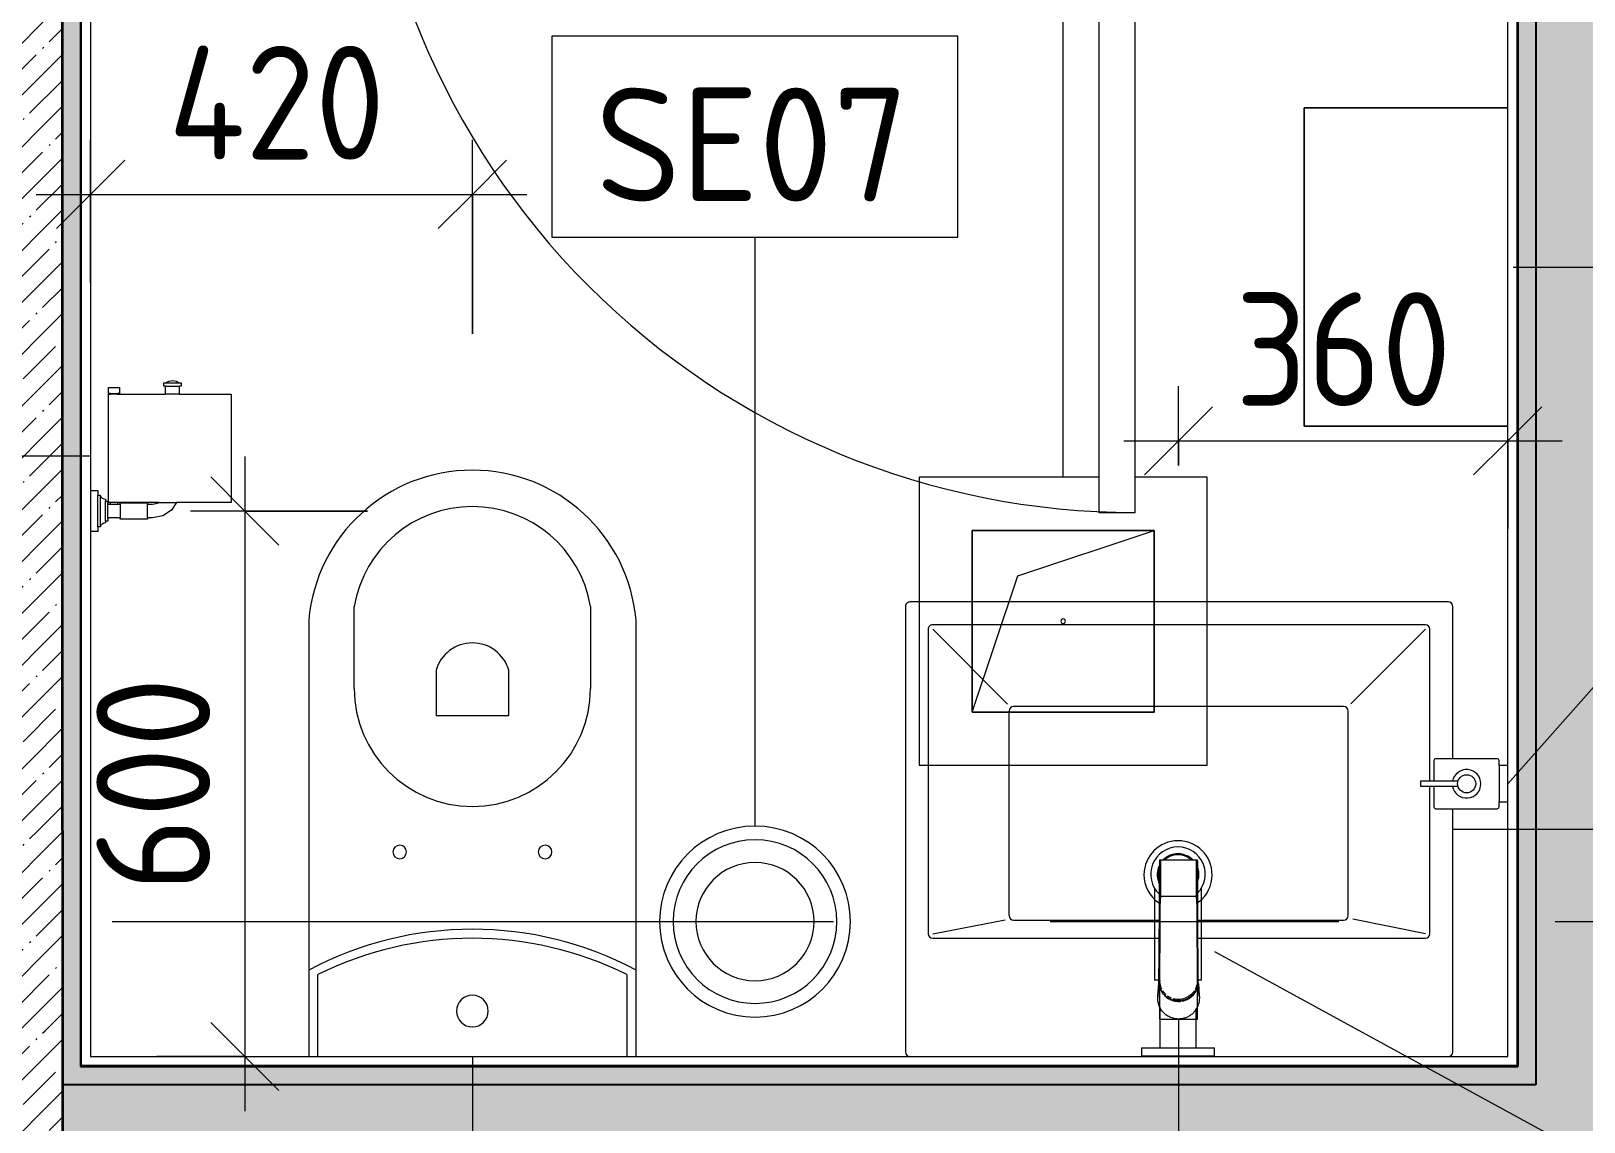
# Model space of a CAD drawing. Header units: millimetres. Extents: x 3991 to 282775, y -8553 to 29560.
# Drawn here: x 120352 to 122060, y 7580 to 8780 of the extents above; entities that cross this region are included whole.
import ezdxf

# ---------------------------------------------------------------- set-up
doc = ezdxf.new("R2010")
doc.units = ezdxf.units.MM
doc.linetypes.add('Осевая', pattern=[1587.5, 317.5, -238.125, 793.75, -238.125])
for name, color, linetype, lineweight, true_color in [('0-1', 7, 'Continuous', 9, 0x4994b4), ('A-DETL-GENF-1', 7, 'Continuous', 9, 0x4994b4), ('A-GENM-1', 7, 'Continuous', 9, 0x4994b4), ('A-WALL-1', 7, 'Continuous', 25, 0x3c3c3c), ('A-WALL-2', 7, 'Continuous', 35, 0x3c3c3c), ('A-WALL-FNSH-1', 7, 'Continuous', 15, 0x3c3c3c), ('P-SANR-FIXT-1', 7, 'Continuous', 15, 0x4994b4)]:
    doc.layers.add(name, color=color, linetype=linetype, lineweight=lineweight, true_color=true_color)
for name, color, linetype, lineweight in [('A-ANNO-DIMS', 7, 'Continuous', 9), ('A-ANNO-DIMS-50', 7, 'Continuous', 9), ('A-DOOR', 7, 'Continuous', 9), ('A-DOOR-1', 7, 'Continuous', 15), ('A-DOOR-FRAM', 7, 'Continuous', 15), ('A-DOOR-FRAM-1', 7, 'Continuous', 9), ('A-GENM', 7, 'Continuous', 9), ('I-FURN', 7, 'Continuous', 9), ('I-FURN-IDEN', 7, 'Continuous', 9), ('I-WALL', 7, 'Continuous', 9), ('P-SANR-FIXT-IDEN', 7, 'Continuous', 9), ('Оси-2', 7, 'Осевая', 9)]:
    doc.layers.add(name, color=color, linetype=linetype, lineweight=lineweight)
doc.styles.add('GOST Common_1', font='GOST_Common.ttf', dxfattribs={"height": 125})
doc.styles.add('ISOCPEUR', font='isocpeur.ttf', dxfattribs={"width": 0.9, "height": 125})
doc.dimstyles.new('ISO-2_5_0_9К_БОЛЬШОЙ', dxfattribs={"dimscale": 304.8, "dimtxt": 124.497647, "dimasz": 0.246063, "dimexe": 0.19685, "dimexo": 0.492126, "dimgap": 0, "dimtad": 1, "dimdec": 0, "dimrnd": 10, "dimzin": 0, "dimdsep": 46, "dimtxsty": 'ISOCPEUR', "dimblk1": 'OBLIQUE', "dimblk2": 'OBLIQUE', "dimsah": 1, "dimcen": 0.09, "dimdle": 0.19685, "dimazin": 0, "dimtfac": 1, "dimtdec": 4, "dimtix": 1, "dimtmove": 0, "dimatfit": 3, "dimfxl": 1, "dimtvp": 1, "dimtolj": 1, "dimtzin": 0, "dimarcsym": 2})
pattern_1 = [(45, (44686.58, 0), (-28.51196, 28.51196), []), (45, (44715.093, 0), (-28.51196, 28.51196), [50.403, -10.081, 1.676, -8.404])]
pattern_2 = [(135, (44686.58, 0), (-37.717076, -37.717076), [53.34, -8.89, 1.778, -8.89]), (135, (44686.58, 37.694), (-37.717076, -37.717076), []), (50, (44686.58, 0), (63.763904, -5.57885), [6.667, -73.342]), (355, (44686.58, 0), (-12.334876, 66.869514), [5.334, -58.674]), (100.451, (44691.895, -0.465), (51.43036, 61.29098), [5.667, -62.332]), (46.184, (44686.58, 17.78), (94.87722, -14.714836), [10.001, -110.014]), (96.636, (44694.49, 16.55), (83.09115, 86.5993), [8.5, -93.497]), (351.184, (44686.58, 17.78), (83.09204, 86.59928), [8.001, -88.011]), (21, (44695.47, 13.335), (53.064487, -35.792726), [6.667, -73.342]), (326, (44695.47, 13.335), (21.63066, 64.46546), [5.334, -58.674]), (71.451, (44699.89, 10.35), (74.69646, 28.672367), [5.667, -62.332]), (37.5, (44686.58, 0), (1.080413, 29.594271), [1.676, -56.286, 1.676, -57.887, -58.896]), (37.5, (44686.58, 0), (1.080413, 29.594271), [-117.526, 1.676, -57.22]), (7.5, (44686.58, 0), (23.386368, 35.063507), [1.676, -32.283, 1.676, -54.953, -22.447]), (7.5, (44686.58, 0), (23.386368, 35.063507), [-90.589, 1.676, -20.771]), (327.5, (44666.756, 0), (47.456567, -2.005468), [1.676, -20.549, 1.676, -67.666, -92.011]), (327.5, (44666.756, 0), (47.456567, -2.005468), [-91.567, 1.676, -90.335]), (317.5, (44657.866, 0), (51.844948, 8.89904), [1.676, -27.216, 1.676, -44.374, -65.341]), (317.5, (44657.866, 0), (51.844948, 8.89904), [-74.943, 1.676, -63.665])]
pattern_3 = [(0, (44686.581, 0), (60.96, 15.24), [5.029, -40.691, 5.029, -40.691, -243.84]), (0, (44686.581, 0), (60.96, 15.24), [-91.44, 5.029, -86.411, 5.029, -40.691, -106.68]), (0, (44686.581, 0), (60.96, 15.24), [-228.6, 5.029, -25.451, 5.029, -71.171]), (120, (44709.441, 7.62), (-43.6782272, 45.1729086), [5.029, -40.691, 5.029, -40.691, -243.84]), (120, (44709.441, 7.62), (-43.6782272, 45.1729086), [-91.44, 5.029, -86.411, 5.029, -40.691, -106.68]), (120, (44709.441, 7.62), (-43.6782272, 45.1729086), [-228.6, 5.029, -25.451, 5.029, -71.171]), (240, (44717.061, 38.1), (-17.2817728, -60.4129086), [5.029, -40.691, 5.029, -40.691, -243.84]), (240, (44717.061, 38.1), (-17.2817728, -60.4129086), [-91.44, 5.029, -86.411, 5.029, -40.691, -106.68]), (240, (44717.061, 38.1), (-17.2817728, -60.4129086), [-228.6, 5.029, -25.451, 5.029, -71.171])]

# ---------------------------------------------------------------- blocks, each defined once
blk = doc.blocks.new('110_Дверь_СКБ_1Ст_Внутренняя1 - Д-7_п__950x2100h_Туалет-32105350-Фрагмент 1_4')
at = {"layer": 'A-DOOR'}
h = blk.add_hatch(dxfattribs=at)
h.set_pattern_fill('FP_52', color=256, style=0, pattern_type=2)
h.set_pattern_definition([(135, (1826.41, 114.685), (-14.14214, -14.14214), []), (225, (1826.41, 114.685), (14.14214, -14.14214), [])])
h.paths.add_polyline_path([(487.5, 50), (462.5, 50), (462.5, -50), (487.5, -50)])
at = {"layer": 'A-DOOR-FRAM-1'}
h = blk.add_hatch(dxfattribs=at)
h.set_pattern_fill('FP_53', color=256, style=0, pattern_type=2)
h.set_pattern_definition([(45, (-296.384, 114.685), (-14.1421, 14.1421), []), (135, (-296.384, 114.685), (-14.1421, -14.1421), [])])
h.paths.add_polyline_path([(-437.5, 50), (-462.5, 50), (-462.5, -50), (-437.5, -50)])
at = {"layer": 'A-DOOR'}
blk.add_arc((-412.5, 50), 850, 360, 90, dxfattribs=at)
at = {"layer": 'A-DOOR-1'}
for p, q in [((-412.5, 900), (-412.5, 50)), ((-372.5, 900), (-412.5, 900)), ((-372.5, 50), (-372.5, 900)), ((-412.5, 50), (-372.5, 50))]:
    blk.add_line(p, q, dxfattribs=at)
at = {"layer": 'A-DOOR-FRAM'}
for p, q in [((-422.5, 58), (-492.5, 58)), ((-492.5, 58), (-492.5, 50)), ((-422.5, 50), (-422.5, 58)), ((517.5, 58), (447.5, 58)), ((447.5, 58), (447.5, 50)), ((517.5, 50), (517.5, 58)), ((-492.5, 50), (-422.5, 50)), ((-437.5, 50), (-462.5, 50)), ((-462.5, 50), (-462.5, -50)), ((-412.5, 50), (-437.5, 50)), ((-437.5, 50), (-437.5, -30)), ((-437.5, -50), (-437.5, 50)), ((-422.5, 50), (-437.5, 50)), ((-437.5, 50), (-437.5, 49)), ((-437.5, 49), (-422.5, 49)), ((-422.5, 49), (-422.5, 50)), ((-412.5, 10), (-412.5, 50)), ((437.5, 50), (437.5, 10)), ((462.5, 50), (437.5, 50)), ((462.5, 50), (447.5, 50)), ((447.5, 50), (447.5, 49)), ((447.5, 50), (517.5, 50)), ((447.5, 49), (462.5, 49)), ((462.5, -30), (462.5, 50)), ((487.5, 50), (462.5, 50)), ((462.5, 50), (462.5, -50)), ((462.5, 49), (462.5, 50)), ((487.5, -50), (487.5, 50)), ((-402.5, 10), (-412.5, 10)), ((-402.5, -30), (-402.5, 10)), ((437.5, 10), (427.5, 10)), ((427.5, 10), (427.5, -30)), ((-437.5, -30), (-402.5, -30)), ((-422.5, -30), (-437.5, -30)), ((-437.5, -30), (-437.5, -50)), ((-422.5, -50), (-422.5, -30)), ((427.5, -30), (462.5, -30)), ((462.5, -30), (447.5, -30)), ((447.5, -30), (447.5, -50)), ((462.5, -50), (462.5, -30)), ((-422.5, -50), (-492.5, -50)), ((-492.5, -50), (-492.5, -58)), ((-462.5, -50), (-437.5, -50)), ((-437.5, -50), (-422.5, -50)), ((-422.5, -58), (-422.5, -50)), ((447.5, -50), (462.5, -50)), ((517.5, -50), (447.5, -50)), ((447.5, -50), (447.5, -58)), ((462.5, -50), (487.5, -50)), ((517.5, -58), (517.5, -50)), ((-492.5, -58), (-422.5, -58)), ((447.5, -58), (517.5, -58))]:
    blk.add_line(p, q, dxfattribs=at)
blk = doc.blocks.new('GM_Отверстие прямоугольное _в плите_ - Отверстие-21604341-Фрагмент 1_4')
at = {"layer": 'A-GENM'}
for p, q in [((-100, -100), (-100, 100)), ((-100, 100), (100, 100)), ((100, 100), (-100, 100)), ((-100, 100), (-100, -100)), ((-50, 50), (100, 100)), ((100, 100), (100, -100)), ((100, -100), (100, 100)), ((-100, -100), (-50, 50)), ((100, -100), (-100, -100)), ((-100, -100), (100, -100))]:
    blk.add_line(p, q, dxfattribs=at)
for start, end in [(360, 180), (180, 360)]:
    blk.add_arc((0, 0), 2.5, start, end, dxfattribs=at)
blk = doc.blocks.new('мусорная корзина - Round_ Metal-30590745-Фрагмент 1_4')
at = {"layer": 'P-SANR-FIXT-1'}
for radius, start, end in [(105, 0, 180), (90, 360, 180), (65, 0, 180), (105, 180, 360), (90, 180, 360), (65, 180, 360)]:
    blk.add_arc((0, 0), radius, start, end, dxfattribs=at)
blk = doc.blocks.new('сифон - Для раковины-30615598-Фрагмент 1_4')
at = {"layer": 'P-SANR-FIXT-1'}
for p, q in [((200, 40), (191.1, 40)), ((191.1, -40), (191.1, 40)), ((200, 40), (200, -40)), ((116.7, 26), (15, 26)), ((116.7, 26), (116.7, 22.5)), ((127.1, 20), (126.2, 20)), ((191.1, 20), (147.8, 20)), ((15, -26), (116.7, -26)), ((116.7, -21.3), (116.7, -26)), ((122.2, -20), (122.9, -20)), ((145.8, -20), (191.1, -20)), ((191.1, -40), (200, -40))]:
    blk.add_line(p, q, dxfattribs=at)
for radius, start, end in [(30, 46.0777, 180), (22.5, 100.3246, 111.0164), (21.5, 101.7897, 108), (21.5, 81.6166, 90.6528), (21.5, 72, 75.9978), (22.5, 67.2152, 71.5917), (30, 42.9598, 45), (30, 180, 316.8879), (22.5, 134.338, 180), (22.5, 180, 224.5753), (21.5, 136.6301, 180), (21.5, 180, 223.4006), (22.5, 244.2771, 292.5042), (21.5, 247.6878, 288), (21.5, 289.2478, 293.8296), (22.5, 293.3521, 297.2506), (30, 317.2925, 319.7584)]:
    blk.add_arc((0, 0), radius, start, end, dxfattribs=at)
blk = doc.blocks.new('раковина - 400 x 500mm-30615599-Фрагмент 1_4')
at = {"layer": 'P-SANR-FIXT-1'}
for p, q in [((-249.5, -5), (-249.5, -272.5)), ((352.5, -495), (352.5, -5)), ((-224.5, -135), (-224.5, -297.2)), ((30.8, -130), (-219.5, -130)), ((-219.5, -135), (-139.5, -151)), ((322.5, -130), (73.2, -130)), ((322.5, -135), (242.8, -150.5)), ((327.5, -470), (327.5, -135)), ((-126, -150), (-129.5, -150)), ((30.9, -150), (-126, -150)), ((233.5, -150), (73.1, -150)), ((-134.5, -155), (-134.5, -380)), ((238.5, -155), (238.5, -380)), ((-224.5, -302.9), (-224.5, -470)), ((-249.5, -327.5), (-249.5, -495)), ((-219.5, -470), (-137.6, -388.1)), ((-129.5, -385), (233.5, -385)), ((322.5, -470), (240.2, -387.7)), ((-219.5, -475), (322.5, -475)), ((-244.5, -500), (347.5, -500))]:
    blk.add_line(p, q, dxfattribs=at)
for centre, radius, start, end in [((-244.5, -5), 5, 90, 180), ((347.5, -5), 5, 0, 90), ((-219.5, -135), 5, 90, 180), ((322.5, -135), 5, 0, 90), ((-129.5, -155), 5, 90, 180), ((233.5, -155), 5, 0, 90), ((52.6, -199.9), 37.5, 127.1031, 180), ((52.6, -199.9), 37.5, 125.7287, 126.8694), ((52.6, -199.9), 37.5, 55.0834, 56.2324), ((52.6, -199.9), 37.5, 360, 54.8587), ((52.6, -199.9), 37.5, 180, 360), ((52.6, -199.9), 23, 169.5569, 180), ((52.6, -199.9), 23, 180, 190.8411), ((52.6, -199.9), 23, 161.666, 168.2762), ((52.6, -199.9), 23, 191.9582, 195.6491), ((52.6, -199.9), 23, 18.5024, 24.6431), ((52.6, -199.9), 23, 341.495, 360), ((52.6, -199.9), 23, 360, 17.2217), ((52.6, -199.9), 23, 196.0832, 198.7055), ((52.6, -199.9), 23, 225, 315), ((52.6, -199.9), 23, 337.0288, 341.1277), ((-129.5, -380), 5, 180, 270), ((233.5, -380), 5, 270, 360), ((-219.5, -470), 5, 180, 270), ((322.5, -470), 5, 270, 0), ((-244.5, -495), 5, 180, 270), ((347.5, -495), 5, 270, 0)]:
    blk.add_arc(centre, radius, start, end, dxfattribs=at)
blk = doc.blocks.new('смеситель для раковины - Default-30615600-Фрагмент 1_4')
at = {"layer": '0-1'}
for p, q in [((19.7, 151.6), (-19.8, 151.6)), ((-20.3, 110), (-20.4, 97.4)), ((19.8, 111.8), (-19.8, 111.8)), ((20.4, 97.4), (20.3, 110)), ((-22.8, 3), (-21.8, 15.6)), ((-18.9, 7.6), (-19.6, 9.7)), ((21.8, 15.6), (22.8, 3))]:
    blk.add_line(p, q, dxfattribs=at)
at = {"layer": '0-1', "flags": 128}
for points in [[(-20.7, 150.6), (-20.7, 150.2), (-20.7, 149.2), (-20.7, 148.3), (-20.7, 146.9), (-20.7, 145.4), (-20.8, 134.7), (-21.1, 63.6), (-21.1, 93.2)], [(19.7, 151.6), (20, 151.6), (20.2, 151.6), (20.5, 151.4), (20.6, 151.2), (20.7, 151.1), (20.8, 150.9), (20.8, 150.6)], [(21, 17), (21.2, 25.7), (21, 77.4), (21, 111.4)], [(-21.8, 15.6), (-21.6, 25.5), (-21.4, 39.3), (-21.2, 64), (-21.1, 88)], [(-21.1, 22.2), (-21.1, 24.2), (-21.1, 63.3), (-21.1, 93.2)], [(-20.2, 11.4), (-20.8, 13.2), (-20.9, 15.4)], [(12.1, -0.1), (16.4, 3.8), (19.5, 8.8), (21, 14.5), (21, 16)]]:
    blk.add_lwpolyline(points, dxfattribs=at)
at = {"layer": 'P-SANR-FIXT-1'}
for p, q in [((21, 151.6), (-21, 151.6)), ((-21, 151.6), (-21, -23)), ((-19.7, 144), (-19.8, 111.8)), ((19.8, 111.8), (19.7, 144)), ((19.9, 143.1), (19.9, 140.7)), ((19.9, 136.7), (19.9, 133.6)), ((21, -23), (21, 151.6)), ((19.9, 131), (20, 126.2)), ((20, 115.7), (20, 113.5)), ((20, 111.3), (20, 108.6)), ((-22.9, 0.3), (-22.9, 0.9)), ((22.5, 5), (22.9, 0.9)), ((22.9, 0.9), (22.9, 0.3)), ((-21, -23), (21, -23))]:
    blk.add_line(p, q, dxfattribs=at)
at = {"layer": 'P-SANR-FIXT-1', "flags": 128}
for points in [[(-21.1, 16.9), (-21.1, 42.2), (-21, 67.6), (-20.8, 118.3), (-20.7, 143.7), (-20.7, 149.4), (-20.8, 150.2), (-20.9, 145.3), (-20.9, 138.9), (-21.1, 88.1)], [(-19.9, 125.8), (-19.9, 133.8), (-19.9, 138.3)], [(21.1, 88.1), (20.9, 138.9), (20.9, 145.3), (20.8, 150.2), (20.7, 149.4), (20.7, 143.7), (20.8, 118.3), (21, 67.6), (21.1, 42.2), (21.1, 16.9)], [(-20, 109.4), (-20, 111), (-20, 119.8)], [(20, 123.6), (20, 119.9), (20, 117.9)], [(-15.9, 4.1), (-13.1, 1.6), (-11.9, 0.8)], [(12.1, 0.9), (13.1, 1.6), (15.9, 4.1)], [(22.9, 0.9), (22.7, 3.2), (22.5, 5.6), (22.3, 7.9), (22.1, 10.8), (21.8, 15.2)], [(-9.8, -0.4), (-6.1, -1.8), (-5.1, -2)], [(-2.7, -2.4), (-2.1, -2.5), (2.1, -2.5), (2.7, -2.4)], [(0.6, -3.9), (0.3, -3.9), (0.1, -3.9), (-0.1, -3.9), (-0.3, -3.9), (-0.6, -3.9)], [(5.4, -1.9), (6.1, -1.8), (9.8, -0.4)]]:
    blk.add_lwpolyline(points, dxfattribs=at)
at = {"layer": 'P-SANR-FIXT-1'}
for centre, major_axis, ratio, start_param, end_param in [((-19.8, 109.7), (-0.5, 0.002), 0.095846, 0.794229, 1.571164), ((19.8, 109.7), (0.5, 0.002), 0.095848, 4.711795, 5.488843), ((0, 17.2), (20.8, 0), 0.98634, 3.038054, 3.090126), ((0, 17.2), (20.8, 0), 0.98634, 0.051466, 0.103539), ((0, 17.2), (20.8, 0), 0.98634, 3.29536, 3.441377), ((0, 17.2), (20.8, 0), 0.98634, 5.983401, 6.129418), ((0, 17.2), (20.8, 0), 0.98634, 4.268583, 4.510817), ((0, 17.2), (18.5, 0), 0.986286, 4.671144, 4.753634), ((0, 17.2), (20.8, 0), 0.98634, 4.913948, 5.156189)]:
    blk.add_ellipse(centre, major_axis=major_axis, ratio=ratio, start_param=start_param, end_param=end_param, dxfattribs=at)
for points, knots in [([(-19.9, 147.4), (-19.9, 148), (-19.8, 149.3), (-19.8, 150.7), (-19.8, 151.5), (-19.8, 151.6), (-19.8, 151.6)], [0.1, 0.1, 0.1, 0.1, 0.2, 0.3, 0.4, 0.4725859, 0.4725859, 0.4725859, 0.4725859]), ([(-19.8, 151.6), (-19.7, 151.6), (-19.7, 151.6), (-19.7, 151.2), (-19.7, 150), (-19.7, 148.3), (-19.7, 146.2), (-19.7, 144.8), (-19.7, 144)], [0.4728347, 0.4728347, 0.4728347, 0.4728347, 0.5, 0.6, 0.7, 0.8, 0.9, 1, 1, 1, 1]), ([(19.7, 144), (19.7, 144.8), (19.7, 146.2), (19.7, 148.3), (19.7, 150), (19.7, 151.2), (19.7, 151.6), (19.7, 151.6), (19.7, 151.6)], [0, 0, 0, 0, 0.1, 0.2, 0.3, 0.4, 0.5, 0.5274121, 0.5274121, 0.5274121, 0.5274121]), ([(19.7, 151.6), (19.8, 151.6), (19.8, 151.5), (19.8, 150.7), (19.8, 149.3), (19.9, 148), (19.9, 147.4)], [0.5275209, 0.5275209, 0.5275209, 0.5275209, 0.6, 0.7, 0.8, 0.9, 0.9, 0.9, 0.9]), ([(-19.8, 111.8), (-19.8, 111.8), (-19.8, 111.7), (-19.8, 110.9), (-19.8, 110.1), (-19.8, 109.7)], [0.4695548, 0.4695548, 0.4695548, 0.4695548, 0.6, 0.8, 1, 1, 1, 1]), ([(19.8, 109.7), (19.8, 110.1), (19.8, 110.9), (19.8, 111.7), (19.8, 111.8), (19.8, 111.8)], [0, 0, 0, 0, 0.2, 0.4, 0.5304748, 0.5304748, 0.5304748, 0.5304748]), ([(-21.1, 88.1), (-21.1, 85.7), (-21.1, 82.2), (-21.1, 77.5), (-21.2, 73.9), (-21.2, 70.4), (-21.2, 66.8), (-21.2, 63.9), (-21.2, 61.5), (-21.2, 59.8), (-21.2, 58), (-21.2, 55.7), (-21.3, 52.8), (-21.3, 49.3), (-21.3, 46), (-21.3, 42.6), (-21.4, 39.4), (-21.4, 36.2), (-21.5, 32.2), (-21.5, 27.5), (-21.7, 20.9), (-21.8, 17.2), (-21.8, 15.2)], [0, 0, 0, 0, 0.083333, 0.125, 0.166667, 0.208333, 0.25, 0.291667, 0.3125, 0.333333, 0.354167, 0.375, 0.416667, 0.458333, 0.5, 0.541667, 0.583333, 0.625, 0.666667, 0.75, 0.833333, 1, 1, 1, 1]), ([(-20.4, 97.4), (-20.4, 91.1), (-20.5, 81.8), (-20.6, 69.7), (-20.6, 60), (-20.7, 52.6), (-20.8, 47.4), (-20.8, 45.2), (-20.8, 43.5), (-20.9, 41.8), (-20.9, 39.8), (-20.9, 37.7), (-20.9, 36.2), (-20.9, 35.4), (-21, 34.1), (-21, 32.6), (-21, 31), (-21, 29.7), (-21, 28.6), (-21, 27.7), (-21, 26.8), (-21.1, 25.6), (-21.1, 22.9), (-21.1, 20.4), (-21.1, 18.4)], [0, 0, 0, 0, 0.222222, 0.333333, 0.444444, 0.583333, 0.618056, 0.652778, 0.670139, 0.6875, 0.722222, 0.756944, 0.774306, 0.782986, 0.791667, 0.826389, 0.84375, 0.861111, 0.878472, 0.887153, 0.895833, 0.913194, 0.930556, 1, 1, 1, 1]), ([(21.1, 18.4), (21.1, 19.2), (21.1, 20.8), (21.1, 23.1), (21.1, 25), (21.1, 26.5), (21, 27.6), (21, 28.6), (21, 30), (21, 31.7), (21, 33.4), (21, 34.6), (20.9, 35.2), (20.9, 35.7), (20.9, 36.3), (20.9, 36.9), (20.9, 38.1), (20.9, 39.8), (20.9, 41.4), (20.8, 42.8), (20.8, 44.1), (20.8, 45.8), (20.8, 48.6), (20.7, 53.5), (20.6, 60.7), (20.6, 68.9), (20.5, 76.5), (20.5, 85.7), (20.4, 92.7), (20.4, 97.4)], [0, 0, 0, 0, 0.027778, 0.055556, 0.083333, 0.097222, 0.111111, 0.125, 0.138889, 0.166667, 0.194444, 0.208333, 0.215278, 0.222222, 0.229167, 0.236111, 0.25, 0.277778, 0.305556, 0.319444, 0.333333, 0.361111, 0.388889, 0.444444, 0.555556, 0.666667, 0.75, 0.833333, 1, 1, 1, 1]), ([(20.4, 88.2), (20.4, 88.1), (20.5, 88), (20.6, 87.8), (20.7, 87.5), (20.7, 87.4), (20.7, 87.3)], [0.19375, 0.19375, 0.19375, 0.19375, 0.25, 0.3, 0.35, 0.4, 0.4, 0.4, 0.4]), ([(21.8, 15.2), (21.8, 16.4), (21.7, 19.4), (21.6, 24.2), (21.5, 28.2), (21.5, 30.6), (21.5, 32.4), (21.4, 34.1), (21.4, 35.8), (21.4, 37.3), (21.4, 38.7), (21.4, 39.8), (21.4, 41), (21.3, 42.6), (21.3, 44.7), (21.3, 47.5), (21.3, 50.9), (21.2, 55.1), (21.2, 60), (21.2, 65.1), (21.2, 69.9), (21.2, 74.5), (21.1, 80.6), (21.1, 85.1), (21.1, 88.1)], [0, 0, 0, 0, 0.142857, 0.285714, 0.357143, 0.392857, 0.428571, 0.464286, 0.5, 0.535714, 0.553571, 0.571429, 0.589286, 0.607143, 0.642857, 0.678571, 0.714286, 0.75, 0.785714, 0.821429, 0.857143, 0.892857, 0.928571, 1, 1, 1, 1]), ([(-18.3, 9.9), (-18.8, 10.8), (-20.1, 14), (-20.7, 17.5), (-20.7, 19.9)], [-0.157337, -0.157337, -0.157337, -0.157337, -0.1111111, 0, 0, 0, 0]), ([(20.7, 19.9), (20.7, 17.5), (20.1, 14), (18.8, 10.8), (18.3, 9.9)], [-1, -1, -1, -1, -0.8888889, -0.8424724, -0.8424724, -0.8424724, -0.8424724]), ([(-21.8, 15.2), (-21.9, 13.9), (-22, 12.1), (-22.1, 10.1), (-22.2, 8.7), (-22.3, 7.5), (-22.4, 6.6), (-22.5, 5.7), (-22.6, 4.8), (-22.7, 3.8), (-22.8, 2.5), (-22.9, 1.5), (-22.9, 0.9)], [0, 0, 0, 0, 0.166667, 0.25, 0.333333, 0.416667, 0.5, 0.583333, 0.666667, 0.75, 0.833333, 1, 1, 1, 1]), ([(-16.4, 3.7), (-16.6, 4.1), (-17.6, 5.3), (-18.7, 7.1), (-19.6, 9), (-20.1, 10.6), (-20.6, 12.1), (-21, 14.3), (-21.1, 15.9), (-21.1, 16.9)], [0.5566569, 0.5566569, 0.5566569, 0.5566569, 0.6, 0.7, 0.75, 0.8, 0.85, 0.9, 1, 1, 1, 1]), ([(-21.1, 16.4), (-21.1, 14.3), (-20.4, 11.1), (-18.7, 7.6), (-17.5, 5.8), (-16.4, 4.5), (-15.2, 3.2), (-13.9, 2.1), (-12.5, 1), (-10.9, 0.1), (-9.2, -0.7), (-6.9, -1.7), (-3.8, -2.5), (0, -2.8), (3.8, -2.5), (6.9, -1.7), (9, -0.9), (10.1, -0.3), (10.9, 0.1), (11.7, 0.5), (12.7, 1.2), (13.9, 2), (15, 3), (15.8, 3.8), (16.4, 4.5), (17, 5.2), (17.7, 6.2), (18.6, 7.6), (19.3, 9), (19.7, 9.9), (19.9, 10.5), (20, 10.7), (20, 10.9)], [0, 0, 0, 0, 0.1111111, 0.1666667, 0.1944444, 0.2222222, 0.25, 0.2777778, 0.3055556, 0.3333333, 0.3611111, 0.3888889, 0.4444444, 0.5, 0.5555556, 0.6111111, 0.6388889, 0.6527778, 0.6666667, 0.6805556, 0.6944444, 0.7222222, 0.75, 0.7638889, 0.7777778, 0.7916667, 0.8055556, 0.8333333, 0.8611111, 0.875, 0.8819444, 0.8888889, 0.8888889, 0.8888889, 0.8888889]), ([(-19.3, 9.3), (-19.1, 8.7), (-18.5, 7.4), (-17.6, 6.2), (-17.1, 5.5)], [0.2222222, 0.2222222, 0.2222222, 0.2222222, 0.4444444, 0.7777778, 0.7777778, 0.7777778, 0.7777778]), ([(-13.9, 4), (-14.7, 4.7), (-15.8, 6), (-16.9, 7.4), (-17.2, 8)], [-0.26859689, -0.26859689, -0.26859689, -0.26859689, -0.22222222, -0.18982564, -0.18982564, -0.18982564, -0.18982564]), ([(-10, -1.5), (-10.9, -1), (-12.8, 0.2), (-14.5, 1.7), (-15.3, 2.6), (-15.4, 2.7)], [0.3, 0.3, 0.3, 0.3, 0.4, 0.5, 0.5124698, 0.5124698, 0.5124698, 0.5124698]), ([(-7.8, 0), (-8.7, 0.4), (-10.2, 1.2), (-11.5, 2.1), (-12, 2.4)], [-0.37982072, -0.37982072, -0.37982072, -0.37982072, -0.33333333, -0.30658745, -0.30658745, -0.30658745, -0.30658745]), ([(17.3, 8), (16.9, 7.4), (15, 4.8), (10.7, 1.1), (3.8, -1.6), (-2, -1.6), (-5.1, -0.9), (-5.8, -0.7)], [-0.8101744, -0.8101744, -0.8101744, -0.8101744, -0.7777778, -0.6666667, -0.5555556, -0.4444444, -0.4109505, -0.4109505, -0.4109505, -0.4109505]), ([(20.9, 14), (20.9, 13.9), (20.7, 12.8), (20.2, 10.6), (19, 7.6), (16.7, 3.9), (12.9, 0), (8, -2.6), (4.7, -3.4), (3.5, -3.6)], [0.0919533, 0.0919533, 0.0919533, 0.0919533, 0.1, 0.2, 0.3, 0.4, 0.6, 0.8, 0.9091362, 0.9091362, 0.9091362, 0.9091362]), ([(17.1, 5.5), (17.5, 6), (18.6, 7.6), (19.5, 9.4), (19.9, 10.7)], [0.2222222, 0.2222222, 0.2222222, 0.2222222, 0.4444444, 0.9768048, 0.9768048, 0.9768048, 0.9768048]), ([(20.2, 11.4), (20.2, 11.5), (20.3, 11.8), (20.6, 12.6), (20.8, 13.8), (21, 15.1), (21.1, 16), (21.1, 16.4)], [0.8995903, 0.8995903, 0.8995903, 0.8995903, 0.9027778, 0.9166667, 0.9444444, 0.9722222, 1, 1, 1, 1]), ([(20.2, 11.7), (20.3, 12), (20.6, 12.9), (20.7, 13.9), (20.8, 14.6)], [0.2222222, 0.2222222, 0.2222222, 0.2222222, 0.4444444, 1, 1, 1, 1]), ([(21.6, -7.6), (21.1, -8.9), (20, -11.4), (17.7, -14.7), (14.9, -17.6), (11.6, -20), (7.9, -21.7), (4.5, -22.6), (1.5, -23), (-1.9, -23), (-6, -22.4), (-10, -20.8), (-12.8, -19.1), (-14.8, -17.5), (-16.7, -15.8), (-18.8, -13.3), (-20.5, -10.4), (-21.4, -8.3), (-21.6, -7.7)], [0.1111111, 0.1111111, 0.1111111, 0.1111111, 0.1666667, 0.2222222, 0.2777778, 0.3333333, 0.3888889, 0.4444444, 0.4791667, 0.5138889, 0.5833333, 0.6527778, 0.6875, 0.7222222, 0.7569444, 0.7916667, 0.8611111, 0.8888889, 0.8888889, 0.8888889, 0.8888889]), ([(-0.6, -3.9), (-1.6, -3.9), (-3.8, -3.7), (-6.8, -2.9), (-8.7, -2.1), (-9.5, -1.7)], [0, 0, 0, 0, 0.1, 0.2, 0.2837623, 0.2837623, 0.2837623, 0.2837623]), ([(-0.6, -3.9), (-0.6, -3.9), (-0.6, -3.7), (-0.6, -3.5), (-0.6, -3.3), (-0.6, -3.2)], [0, 0, 0, 0, 0.3636364, 0.5454545, 0.7272727, 0.7272727, 0.7272727, 0.7272727]), ([(0.6, -3.9), (0.6, -3.9), (0.6, -3.7), (0.6, -3.5), (0.6, -3.3), (0.6, -3.2)], [0, 0, 0, 0, 0.3636364, 0.5454545, 0.7272727, 0.7272727, 0.7272727, 0.7272727])]:
    blk.add_open_spline(points, degree=3, knots=knots, dxfattribs=at)
for points in [[(-19.8, 111.8), (-19.8, 111.8), (-19.8, 111.8), (-19.8, 111.8)], [(-19.8, 110), (-19.8, 110.3), (-19.8, 110.6), (-19.8, 110.9)], [(19.8, 111.8), (19.8, 111.8), (19.8, 111.8), (19.8, 111.8)], [(19.8, 110.9), (19.8, 110.6), (19.8, 110.3), (19.8, 110)], [(-20.5, 88.2), (-20.6, 88.2), (-20.7, 88.2), (-20.8, 88.2)], [(-22.9, 0.9), (-22.9, 2.2), (-22.8, 3.6), (-22.6, 4.9)], [(-21.7, -7.4), (-22.5, -5), (-22.9, -2.5), (-22.9, 0.3)], [(-20.8, 14.6), (-20.7, 14.1), (-20.6, 13.1), (-20.4, 12.1), (-20.2, 11.6)], [(22.9, 0.3), (22.9, -2.5), (22.5, -5), (21.7, -7.4)], [(2.5, -3.8), (1.8, -3.9), (1.2, -3.9), (0.6, -3.9)]]:
    blk.add_open_spline(points, degree=3, dxfattribs=at)
blk = doc.blocks.new('WC Seat_2 with Cistern-Wall Based - 640 x 360mm-30580118-Фрагмент 1_4')
at = {"layer": 'P-SANR-FIXT-1'}
for p, q in [((-5, 410.5), (-5, 500.5)), ((255, 500.5), (255, 410.5)), ((-55, 485.5), (-55, 100.5)), ((305, 100.5), (305, 485.5)), ((85, 430.5), (85, 380.5)), ((165, 380.5), (165, 430.5)), ((85, 380.5), (165, 380.5)), ((-55, 100.5), (-55, 5.5)), ((-45, 5.5), (-45, 95.6)), ((295, 95.6), (295, 5.5)), ((305, 5.5), (305, 100.5))]:
    blk.add_line(p, q, dxfattribs=at)
for centre, radius, start, end in [((125, 469.8), 180.7, 4.9791, 175.0209), ((125, 478.7), 131.8, 9.5273, 170.4727), ((125, 418.8), 41.7, 16.2602, 163.7398), ((125, 410.5), 130, 180, 360), ((45, 230.5), 7.5, 0, 180), ((45, 230.5), 7.5, 180, 360), ((205, 230.5), 7.5, 0, 180), ((205, 230.5), 7.5, 180, 360), ((125, -237), 382.5, 61.9275, 118.0725), ((125, -247), 382.5, 63.6122, 116.3878), ((125, 55.5), 17.5, 0, 180), ((125, 55.5), 17.5, 180, 360)]:
    blk.add_arc(centre, radius, start, end, dxfattribs=at)
blk = doc.blocks.new('TOY_Диспансер мыло - Дозатор Elegance new 11654 019001 хром-30593950-Фрагмент 1_4')
at = {"layer": 'A-GENM-1'}
for p, q in [((122.2, 86.7), (99.5, 86.7)), ((122.2, 86.7), (102.9, 86.7)), ((127.9, 101.6), (122.2, 101.6)), ((122.2, 101.6), (122.2, 86.7)), ((122.2, 87.7), (122.2, 60.3)), ((127.9, 86.7), (127.9, 101.6)), ((127.9, 60.3), (127.9, 87.7)), ((146.9, 86.7), (127.9, 86.7)), ((150.5, 86.7), (127.9, 86.7)), ((97.5, 84.7), (97.5, 17)), ((152.5, 17), (152.5, 84.7)), ((99.5, 15), (105, 15)), ((145, 15), (105, 15)), ((105, 15), (105, 5.5)), ((145, 5.5), (145, 15)), ((145, 15), (150.5, 15))]:
    blk.add_line(p, q, dxfattribs=at)
blk.add_circle((125, 50.7), 10, dxfattribs=at)
for centre, radius, start, end in [((99.5, 84.7), 2, 90, 180), ((150.5, 84.7), 2, 360, 90), ((125, 50.7), 15.7, 100.4353, 79.365), ((99.5, 17), 2, 180, 270), ((150.5, 17), 2, 270, 360)]:
    blk.add_arc(centre, radius, start, end, dxfattribs=at)
blk = doc.blocks.new('Plumbing_Drainage_hansgrohe_56248XXX-RainDrain-Point-Complete-set-po - 800 Stainless Steel Optic-30807005-Фрагмент 1_4')
at = {"layer": 'A-DETL-GENF-1'}
for p, q in [((39.1, 158.5), (-158.5, 158.5)), ((-158.5, 158.5), (-158.5, -158.5)), ((158.5, 158.5), (79.1, 158.5)), ((158.5, -158.5), (158.5, 158.5)), ((-158.5, -158.5), (158.5, -158.5))]:
    blk.add_line(p, q, dxfattribs=at)
blk = doc.blocks.new('Sanitary_Toilet-Accessories_Gessi_Wall-mounted-paper-roll-holder-65449 - Chrome-30913797-Фрагмент 1_4')
at = {"layer": 'A-DETL-GENF-1'}
for p, q in [((75811.5, 8389.1), (75811.5, 8392.6)), ((75811.5, 8392.6), (75813.5, 8392.6)), ((75813.5, 8389.1), (75811.5, 8389.1)), ((75813.5, 8392.6), (75817, 8394.5)), ((75813.5, 8392.6), (75828.5, 8392.6)), ((75813.5, 8389.1), (75828.5, 8389.1)), ((75813.5, 8380.1), (75813.5, 8389.1)), ((75817, 8394.5), (75821, 8395.1)), ((75821, 8395.1), (75825, 8394.5)), ((75825, 8394.5), (75828.5, 8392.6)), ((75828.5, 8392.6), (75830.5, 8392.6)), ((75830.5, 8389.1), (75828.5, 8389.1)), ((75828.5, 8389.1), (75828.5, 8380.1)), ((75830.5, 8392.6), (75830.5, 8389.1)), ((75750.7, 8381.1), (75750.7, 8387.6)), ((75750.7, 8387.6), (75762.7, 8387.6)), ((75752.7, 8381.1), (75750.7, 8381.1)), ((75750.7, 8261.1), (75750.7, 8380.1)), ((75750.7, 8380.1), (75752.7, 8380.1)), ((75752.7, 8381.1), (75760.7, 8381.1)), ((75752.7, 8380.1), (75752.7, 8381.1)), ((75760.7, 8380.1), (75752.7, 8380.1)), ((75762.7, 8381.1), (75760.7, 8381.1)), ((75760.7, 8381.1), (75760.7, 8380.1)), ((75760.7, 8380.1), (75813.5, 8380.1)), ((75762.7, 8387.6), (75762.7, 8381.1)), ((75828.5, 8380.1), (75813.5, 8380.1)), ((75828.5, 8380.1), (75885.6, 8380.1)), ((75885.6, 8380.1), (75885.7, 8378.8)), ((75885.7, 8378.8), (75885.7, 8262.7)), ((75731, 8274.1), (75739, 8274.1)), ((75739, 8274.1), (75739, 8269.1)), ((75739, 8234.1), (75739, 8269.1)), ((75739, 8269.1), (75741.5, 8269.1)), ((75741.5, 8269.1), (75741.5, 8234.1)), ((75741.5, 8269.1), (75742.2, 8267.4)), ((75742.2, 8267.4), (75743.6, 8265.9)), ((75743.6, 8265.9), (75745.5, 8264.9)), ((75745.5, 8264.9), (75747.5, 8264.6)), ((75747.5, 8264.6), (75747.5, 8262.6)), ((75747.5, 8240.6), (75747.5, 8262.6)), ((75747.5, 8262.6), (75750, 8262.6)), ((75750, 8262.6), (75750, 8259.1)), ((75750, 8242.6), (75750, 8261.1)), ((75750, 8259.1), (75752.7, 8259.1)), ((75752.7, 8261.1), (75750.7, 8261.1)), ((75760.7, 8261.1), (75752.7, 8261.1)), ((75752.7, 8259.1), (75752.7, 8261.1)), ((75752.7, 8259.1), (75760.7, 8259.1)), ((75760.7, 8261.1), (75760.7, 8259.1)), ((75805.9, 8261.1), (75760.7, 8261.1)), ((75760.7, 8259.1), (75763.5, 8259.1)), ((75763.5, 8259.1), (75763.5, 8260.6)), ((75763.5, 8260.6), (75793.5, 8260.6)), ((75763.5, 8259.1), (75763.5, 8244.1)), ((75793.5, 8260.6), (75793.5, 8259.1)), ((75793.5, 8244.1), (75793.5, 8259.1)), ((75793.5, 8259.1), (75799, 8259.1)), ((75799, 8259.1), (75804.5, 8260.2)), ((75804.5, 8260.2), (75805.9, 8261.1)), ((75805.9, 8261.1), (75825.4, 8261.1)), ((75819.9, 8252.7), (75810.3, 8246.4)), ((75825.4, 8261.1), (75819.9, 8252.7)), ((75885.6, 8261.1), (75825.4, 8261.1)), ((75885.7, 8262.7), (75885.6, 8261.1)), ((75741.5, 8234.1), (75739, 8234.1)), ((75739, 8234.1), (75739, 8229.1)), ((75742.2, 8235.8), (75741.5, 8234.1)), ((75743.6, 8237.3), (75742.2, 8235.8)), ((75745.5, 8238.3), (75743.6, 8237.3)), ((75747.5, 8238.6), (75745.5, 8238.3)), ((75750, 8240.6), (75747.5, 8240.6)), ((75747.5, 8240.6), (75747.5, 8238.6)), ((75763.5, 8244.1), (75750, 8244.1)), ((75750, 8244.1), (75750, 8240.6)), ((75763.5, 8242.6), (75763.5, 8244.1)), ((75793.5, 8242.6), (75763.5, 8242.6)), ((75799, 8244.1), (75793.5, 8244.1)), ((75793.5, 8244.1), (75793.5, 8242.6)), ((75810.3, 8246.4), (75799, 8244.1)), ((75739, 8229.1), (75731, 8229.1))]:
    blk.add_line(p, q, dxfattribs=at)
blk = doc.blocks.new('М_сантехническая_рамка1 - В рамке-30590747-Фрагмент 1_4')
at = {"layer": 'P-SANR-FIXT-IDEN'}
for p, q in [((4.293, 2.24), (-4.639, 2.24)), ((-4.639, 2.24), (-4.639, -2.178)), ((4.293, -2.178), (4.293, 2.24)), ((-4.639, -2.178), (4.293, -2.178))]:
    blk.add_line(p, q, dxfattribs=at)
blk = doc.blocks.new('DIMBLOCK107-Фрагмент 1_4')
at = {"layer": 'A-ANNO-DIMS-50'}
for p, q in [((121614.4, 8301.6), (121614.4, 8388.9)), ((121976.5, 8231.9), (121976.5, 8388.9)), ((121554.4, 8328.9), (122036.5, 8328.9)), ((121614.4, 8328.9), (121614.4, 8301.6)), ((121976.5, 8328.9), (121976.5, 8231.9))]:
    blk.add_line(p, q, dxfattribs=at)
at = {"layer": 'A-ANNO-DIMS-50', "lineweight": 20}
for p, q in [((121614.4, 8328.9), (121651.9, 8366.4)), ((121976.5, 8328.9), (122014, 8366.4)), ((121614.4, 8328.9), (121576.9, 8291.4)), ((121976.5, 8328.9), (121939, 8291.4))]:
    blk.add_line(p, q, dxfattribs=at)
at = {"layer": 'A-ANNO-DIMS-50', "color": 0, "insert": (121676.9, 8492.2), "char_height": 125, "width": 284.429, "attachment_point": 1, "line_spacing_factor": 1.149209, "style": 'ISOCPEUR'}
blk.add_mtext('360', dxfattribs=at)
blk = doc.blocks.new('_Oblique')
at = {"color": 0, "linetype": 'ByBlock', "lineweight": -2}
blk.add_line((-0.5, -0.5), (0.5, 0.5), dxfattribs=at)
blk = doc.blocks.new('DIMBLOCK108-Фрагмент 1_4')
at = {"layer": 'A-ANNO-DIMS-50'}
for p, q in [((120417.6, 8503.1), (120417.6, 8660)), ((120837.6, 8446.7), (120837.6, 8660)), ((120357.6, 8600), (120897.6, 8600)), ((120417.6, 8600), (120417.6, 8503.1)), ((120837.6, 8600), (120837.6, 8446.7))]:
    blk.add_line(p, q, dxfattribs=at)
at = {"layer": 'A-ANNO-DIMS-50', "lineweight": 20}
for p, q in [((120417.6, 8600), (120455.1, 8637.5)), ((120837.6, 8600), (120875.1, 8637.5)), ((120417.6, 8600), (120380.1, 8562.5)), ((120837.6, 8600), (120800.1, 8562.5))]:
    blk.add_line(p, q, dxfattribs=at)
at = {"layer": 'A-ANNO-DIMS-50', "color": 0, "insert": (120503.1, 8763.3), "char_height": 125, "width": 298.794, "attachment_point": 1, "line_spacing_factor": 1.149209, "style": 'ISOCPEUR'}
blk.add_mtext('420', dxfattribs=at)
blk = doc.blocks.new('DIMBLOCK109-Фрагмент 1_4')
at = {"layer": 'A-ANNO-DIMS-50'}
for p, q in [((122322, 8460), (122322, 9129)), ((122126.5, 9069), (122382, 9069)), ((122322, 9069), (122126.5, 9069)), ((122366.5, 8520), (122262, 8520)), ((122322, 8520), (122366.5, 8520))]:
    blk.add_line(p, q, dxfattribs=at)
at = {"layer": 'A-ANNO-DIMS-50', "lineweight": 20}
for p, q in [((122322, 9069), (122284.5, 9106.5)), ((122322, 9069), (122359.5, 9031.5)), ((122322, 8520), (122284.5, 8557.5)), ((122322, 8520), (122359.5, 8482.5))]:
    blk.add_line(p, q, dxfattribs=at)
at = {"layer": 'A-ANNO-DIMS-50', "color": 0, "insert": (122158.7, 8676), "char_height": 125, "width": 284.429, "attachment_point": 1, "rotation": 90, "line_spacing_factor": 1.149209, "style": 'ISOCPEUR'}
blk.add_mtext('550', dxfattribs=at)
blk = doc.blocks.new('DIMBLOCK110-Фрагмент 1_4')
at = {"layer": 'A-ANNO-DIMS-50'}
for p, q in [((120587.3, 8311.6), (120587.3, 7591.6)), ((120722.3, 8251.6), (120527.3, 8251.6)), ((120587.3, 8251.6), (120722.3, 8251.6)), ((120490.3, 7651.6), (120647.3, 7651.6)), ((120587.3, 7651.6), (120490.3, 7651.6))]:
    blk.add_line(p, q, dxfattribs=at)
at = {"layer": 'A-ANNO-DIMS-50', "lineweight": 20}
for p, q in [((120587.3, 8251.6), (120549.8, 8289.1)), ((120587.3, 8251.6), (120624.8, 8214.1)), ((120587.3, 7651.6), (120549.8, 7689.1)), ((120587.3, 7651.6), (120624.8, 7614.1))]:
    blk.add_line(p, q, dxfattribs=at)
at = {"layer": 'A-ANNO-DIMS-50', "color": 0, "insert": (120424, 7833.1), "char_height": 125, "width": 284.429, "attachment_point": 1, "rotation": 90, "line_spacing_factor": 1.149209, "style": 'ISOCPEUR'}
blk.add_mtext('600', dxfattribs=at)

msp = doc.modelspace()

# ---------------------------------------------------------------- hatches: boundary and pattern name
at = {"layer": 'I-WALL'}
h = msp.add_hatch(dxfattribs=at)
h.set_pattern_fill('FP_4', color=256, style=0, pattern_type=2)
h.set_pattern_definition(pattern_1)
h.paths.add_polyline_path([(120166.6, 7900), (120386.6, 7900), (120386.6, 9330), (120166.6, 9330), (120166.6, 8950.4)])
h = msp.add_hatch(dxfattribs=at)
h.set_pattern_fill('FP_13', color=256, style=0, pattern_type=2)
h.set_pattern_definition(pattern_3)
h.paths.add_polyline_path([(120406.6, 7640.6), (120406.6, 9100), (120386.6, 9100), (120386.6, 7640.6)])
h = msp.add_hatch(dxfattribs=at)
h.set_pattern_fill('FP_15', color=256, style=0, pattern_type=2)
h.set_pattern_definition(pattern_2)
h.paths.add_polyline_path([(122107.5, 7090.6), (122107.5, 9100), (122007.5, 9100), (122007.5, 7090.6)])
h = msp.add_hatch(dxfattribs=at)
h.set_pattern_fill('FP_13', color=256, style=0, pattern_type=2)
h.set_pattern_definition(pattern_3)
h.paths.add_polyline_path([(121987.5, 7620.6), (122007.5, 7620.6), (122007.5, 9080), (121987.5, 9080), (121987.5, 7640.6)])
h = msp.add_hatch(dxfattribs=at)
h.set_pattern_fill('FP_4', color=256, style=0, pattern_type=2)
h.set_pattern_definition(pattern_1)
h.paths.add_polyline_path([(120386.6, 7680), (120386.6, 7900), (119403.3, 7900), (119843.3, 7680), (120166.6, 7680)])
h = msp.add_hatch(dxfattribs=at)
h.set_pattern_fill('FP_4', color=256, style=0, pattern_type=2)
h.set_pattern_definition(pattern_1)
h.paths.add_polyline_path([(120386.6, 5718.5), (120386.6, 7680), (120166.6, 7680), (120166.6, 5718.5), (120291.1, 5718.5)])
h = msp.add_hatch(dxfattribs=at)
h.set_pattern_fill('FP_13', color=256, style=0, pattern_type=2)
h.set_pattern_definition(pattern_3)
h.paths.add_polyline_path([(121533.5, 7620.6), (121987.5, 7620.6), (121987.5, 7640.6), (120386.6, 7640.6), (120386.6, 7620.6), (121257.3, 7620.6)])
h = msp.add_hatch(dxfattribs=at)
h.set_pattern_fill('FP_15', color=256, style=0, pattern_type=2)
h.set_pattern_definition(pattern_2)
h.paths.add_polyline_path([(122007.5, 7520.6), (122007.5, 7620.6), (120386.6, 7620.6), (120386.6, 7520.6), (121809.8, 7520.6)])

# ---------------------------------------------------------------- linework, layer by layer
at = {"layer": 'A-WALL-1'}
for p, q in [((120386.6, 9100), (120386.6, 7900)), ((122007.5, 9100), (122007.5, 7620.6)), ((120406.6, 9080), (120406.6, 7640.6)), ((121987.5, 9080), (121987.5, 7640.6)), ((120406.6, 7640.6), (121987.5, 7640.6)), ((122007.5, 7620.6), (120386.6, 7620.6))]:
    msp.add_line(p, q, dxfattribs=at)
at = {"layer": 'A-WALL-2'}
for q in [(120386.6, 9330), (120386.6, 5718.5)]:
    msp.add_line((120386.6, 7900), q, dxfattribs=at)
at = {"layer": 'A-WALL-FNSH-1'}
for p, q in [((120407.6, 7641.6), (120407.6, 9079)), ((121986.5, 9079), (121986.5, 7641.6)), ((121986.5, 7641.6), (120407.6, 7641.6))]:
    msp.add_line(p, q, dxfattribs=at)
at = {"layer": 'I-FURN'}
for p, q in [((121976.5, 8695), (121752.5, 8695)), ((121752.5, 8695), (121752.5, 8345)), ((121752.5, 8345), (121752.5, 8695)), ((121752.5, 8695), (121976.5, 8695)), ((121752.5, 8345), (121976.5, 8345)), ((121976.5, 8345), (121752.5, 8345))]:
    msp.add_line(p, q, dxfattribs=at)
at = {"layer": 'I-FURN-IDEN'}
msp.add_line((121982.5, 8520), (122378.6, 8520), dxfattribs=at)
at = {"layer": 'I-WALL'}
for p, q in [((120417.6, 9080), (120417.6, 7651.6)), ((121976.5, 7651.6), (121976.5, 9069)), ((120417.6, 7651.6), (121976.5, 7651.6))]:
    msp.add_line(p, q, dxfattribs=at)
at = {"layer": 'P-SANR-FIXT-IDEN'}
for p, q in [((121487.4, 8288.9), (121487.4, 8813.7)), ((121148.5, 7905), (121148.5, 8553)), ((120417.6, 8312.1), (120293, 8312.1)), ((121976.6, 7951.6), (122192.4, 8195.2)), ((121915.9, 7901.6), (122192.4, 7901.6)), ((121653.8, 7767.1), (122192.4, 7473.3)), ((121614.4, 7692.8), (121614.4, 7427.3)), ((120837.6, 7651.6), (120837.6, 7427.3))]:
    msp.add_line(p, q, dxfattribs=at)
at = {"layer": 'Оси-2'}
msp.add_line((119885.6, 7800), (126379.6, 7800), dxfattribs=at)

# ---------------------------------------------------------------- block references
at = {"layer": 'A-DOOR', "rotation": 180}
msp.add_blockref('110_Дверь_СКБ_1Ст_Внутренняя1 - Д-7_п__950x2100h_Туалет-32105350-Фрагмент 1_4', (121154.1, 9150), dxfattribs=at)
at = {"layer": 'A-GENM'}
msp.add_blockref('GM_Отверстие прямоугольное _в плите_ - Отверстие-21604341-Фрагмент 1_4', (121487.5, 8130.4), dxfattribs=at)
at = {"layer": 'P-SANR-FIXT-1'}
for name, p in [('Sanitary_Toilet-Accessories_Gessi_Wall-mounted-paper-roll-holder-65449 - Chrome-30913797-Фрагмент 1_4', (44686.6, 0)), ('WC Seat_2 with Cistern-Wall Based - 640 x 360mm-30580118-Фрагмент 1_4', (120712.6, 7646.1)), ('Plumbing_Drainage_hansgrohe_56248XXX-RainDrain-Point-Complete-set-po - 800 Stainless Steel Optic-30807005-Фрагмент 1_4', (121487.5, 8130.4)), ('мусорная корзина - Round_ Metal-30590745-Фрагмент 1_4', (121148.5, 7800)), ('смеситель для раковины - Default-30615600-Фрагмент 1_4', (121614.4, 7715.8))]:
    msp.add_blockref(name, p, dxfattribs=at)
for name, p, rotation in [('раковина - 400 x 500mm-30615599-Фрагмент 1_4', (121666.5, 7651.6), 180), ('TOY_Диспансер мыло - Дозатор Elegance new 11654 019001 хром-30593950-Фрагмент 1_4', (121982, 7826.6), 90), ('сифон - Для раковины-30615598-Фрагмент 1_4', (121613.8, 7852.1), 270.0000000000002)]:
    msp.add_blockref(name, p, dxfattribs=dict(at, rotation=rotation))
at = {"layer": 'P-SANR-FIXT-IDEN', "xscale": 49.99999999999998, "yscale": 49.99999999999998, "zscale": 49.99999999999998}
msp.add_blockref('М_сантехническая_рамка1 - В рамке-30590747-Фрагмент 1_4', (121157.1, 8661.9), dxfattribs=at)

# ---------------------------------------------------------------- texts
at = {"layer": 'P-SANR-FIXT-IDEN', "insert": (120972.8, 8717.3), "char_height": 125, "width": 444.937, "attachment_point": 1, "style": 'GOST Common_1'}
msp.add_mtext('SE07', dxfattribs=at)

# ---------------------------------------------------------------- dimensions: what is measured, and where the dimension line sits
at = {"layer": 'A-ANNO-DIMS'}
for base, p1, p2, override, picture, middle in [((122322, 9069), (122216.5, 8520), (121976.5, 9069), {"dimpost": '<>', "dimfxl": 599.185789}, 'DIMBLOCK109-Фрагмент 1_4', (122259.5, 8794.5)), ((120587.3, 7651.6), (120572.3, 8251.6), (120640.3, 7651.6), {"dimpost": '<>', "dimfxl": 603.839186}, 'DIMBLOCK110-Фрагмент 1_4', (120524.8, 7951.6))]:
    dim = msp.add_linear_dim(base=base, p1=p1, p2=p2, angle=90, dimstyle='ISO-2_5_0_9К_БОЛЬШОЙ', override=override, dxfattribs=at)
    dim.commit()
    dim.dimension.update_dxf_attribs({"geometry": picture, "text_midpoint": middle})
for base, p1, p2, override, picture, middle in [((120837.6, 8600), (120417.6, 8653.1), (120837.6, 8296.7), {"dimpost": '<>', "dimfxl": 550.789394}, 'DIMBLOCK108-Фрагмент 1_4', (120627.6, 8662.5)), ((121976.5, 8328.9), (121614.4, 8151.6), (121976.5, 8381.9), {"dimpost": '<>', "dimfxl": 429.111325}, 'DIMBLOCK107-Фрагмент 1_4', (121795.4, 8391.4))]:
    dim = msp.add_linear_dim(base=base, p1=p1, p2=p2, dimstyle='ISO-2_5_0_9К_БОЛЬШОЙ', override=override, dxfattribs=at)
    dim.commit()
    dim.dimension.update_dxf_attribs({"geometry": picture, "text_midpoint": middle})

doc.saveas('drawing.dxf')
